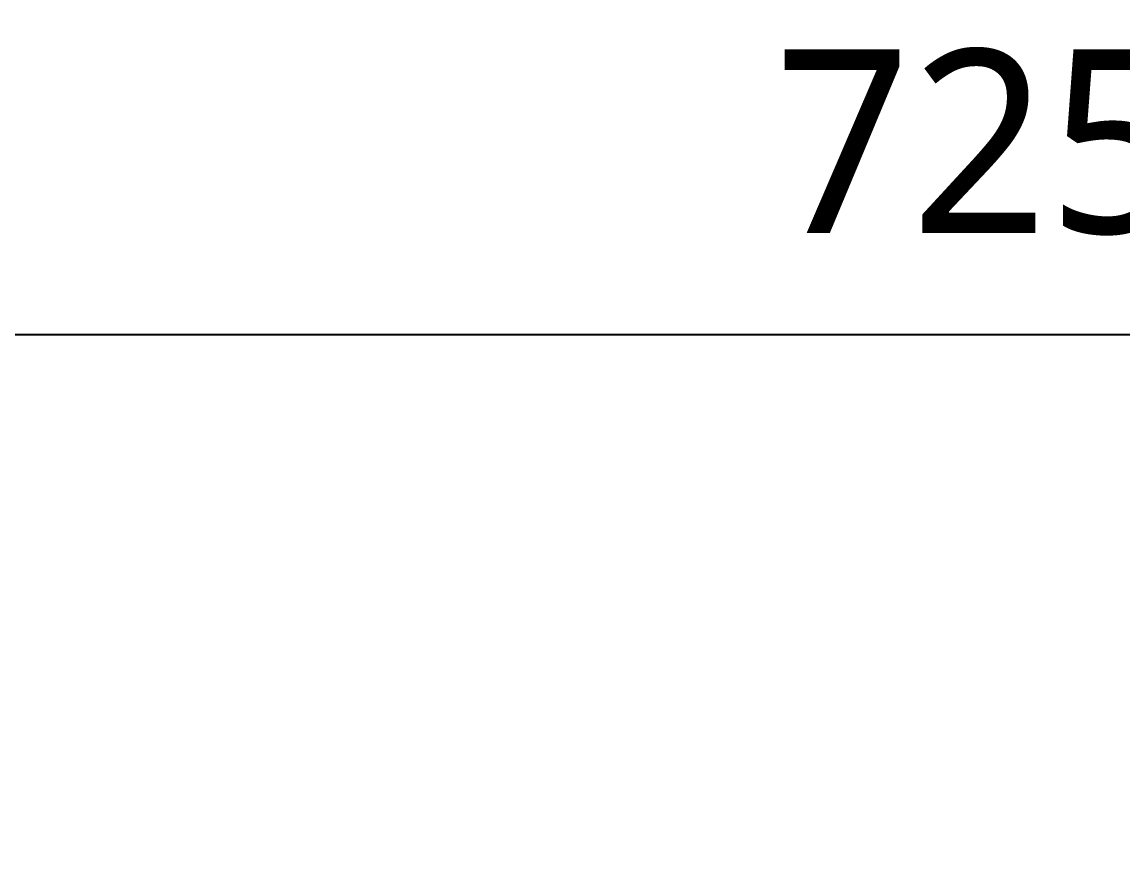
# Model space of a CAD drawing. Extents: x -4361 to 1554, y -156 to 2372.
# Drawn here: x -3950.4 to -3830.6, y 1831.7 to 1924.2 of the extents above; entities that cross this region are included whole.
import ezdxf

# ---------------------------------------------------------------- set-up
doc = ezdxf.new("R2010")
doc.units = 0
doc.header["$LTSCALE"] = 20
doc.header["$MEASUREMENT"] = 0
doc.layers.get('0').update_dxf_attribs({"linetype": 'CONTINUOUS'})
doc.layers.get('DEFPOINTS').update_dxf_attribs({"linetype": 'CONTINUOUS'})
doc.styles.get("Standard").update_dxf_attribs({"font": 'NanumGothic.ttf'})
doc.dimstyles.get("Standard").update_dxf_attribs({"dimtxt": 2.7, "dimasz": 2.5, "dimexe": 1.5, "dimexo": 1.5, "dimgap": 1.5, "dimtad": 1, "dimdec": 0, "dimlfac": 10, "dimzin": 0, "dimdsep": 46, "dimtxsty": 'Standard', "dimcen": 0, "dimclrt": 2, "dimadec": 0, "dimazin": 0, "dimtfac": 1, "dimtdec": 0, "dimtmove": 0, "dimatfit": 3, "dimfxl": 0, "dimtolj": 1, "dimtzin": 0, "dimarcsym": 0})

# ---------------------------------------------------------------- blocks, each defined once
blk = doc.blocks.new('*D64')
at = {"color": 3, "lineweight": -2}
for p, q in [((-4208.69, 1772.82), (-4208.69, 1895.2)), ((-3483.73, 1591.97), (-3483.73, 1895.2)), ((-4188.69, 1890.2), (-3503.73, 1890.2))]:
    blk.add_line(p, q, dxfattribs=at)
at = {"color": 3}
for points in [[(-4188.69, 1893.53), (-4188.69, 1886.87), (-4208.69, 1890.2)], [(-3503.73, 1893.53), (-3503.73, 1886.87), (-3483.73, 1890.2)]]:
    blk.add_solid(points, dxfattribs=at)
at = {"layer": 'DEFPOINTS', "color": 0}
for p in [(-3483.73, 1890.2), (-4208.69, 1771.32), (-3483.73, 1590.47)]:
    blk.add_point(p, dxfattribs=at)
at = {"color": 2, "insert": (-3846.21, 1911.09), "char_height": 20, "attachment_point": 5}
blk.add_mtext('\\A1;725', dxfattribs=at)

msp = doc.modelspace()

# ---------------------------------------------------------------- dimensions: what is measured, and where the dimension line sits
dim = msp.add_linear_dim(base=(-3483.73, 1890.2), p1=(-4208.69, 1771.32), p2=(-3483.73, 1590.47), angle=180, dimstyle='Standard', override={"dimtxt": 20, "dimasz": 20, "dimexe": 5, "dimgap": 10, "dimlfac": 1, "dimzin": 8, "dimclrd": 3, "dimclre": 3, "dimazin": 2})
dim.commit()
dim.dimension.update_dxf_attribs({"geometry": '*D64', "text_midpoint": (-3846.21, 1911.09)})

doc.saveas('drawing.dxf')
